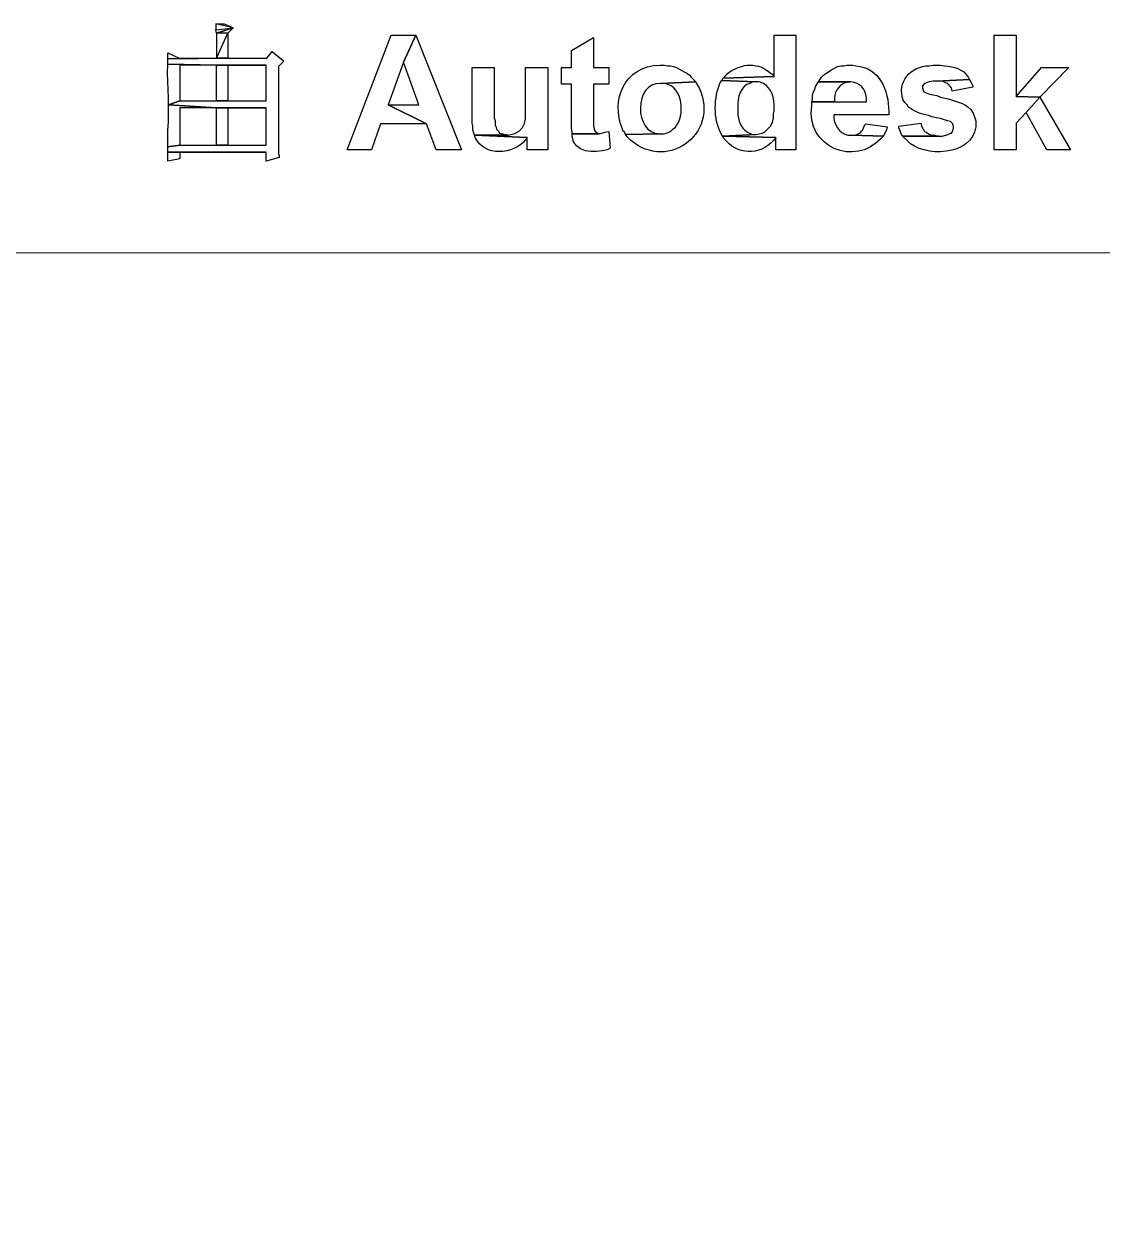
# Model space of a CAD drawing. Header units: centimetres. Extents: x -20.7 to 20.7, y -14.5 to 14.5.
# Drawn here: x -3.407 to -0.416, y 11.221 to 14.534 of the extents above; entities that cross this region are included whole.
import ezdxf

# ---------------------------------------------------------------- set-up
doc = ezdxf.new("R2010")
doc.units = ezdxf.units.CM
doc.header["$MEASUREMENT"] = 0
doc.layers.add('layer 1', color=7, linetype='Continuous')

msp = doc.modelspace()

# ---------------------------------------------------------------- linework, layer by layer
at = {"layer": 'layer 1'}
for points, knots in [([(-2.8744, 14.51681), (-2.8744, 14.51681), (-2.8744, 14.53374), (-2.8744, 14.53374), (-2.8744, 14.53374), (-2.8744, 14.53374), (-2.82572, 14.52316), (-2.82572, 14.52316), (-2.82572, 14.52316), (-2.82572, 14.52316), (-2.8744, 14.51681), (-2.8744, 14.51681)], [0, 0, 0, 0, 0.25, 0.25, 0.25, 0.25, 0.5, 0.5, 0.5, 0.5, 1, 1, 1, 1]), ([(-2.8744, 14.53374), (-2.8744, 14.53374), (-2.82572, 14.52316), (-2.82572, 14.52316), (-2.82572, 14.52316), (-2.82572, 14.52316), (-2.85112, 14.53374), (-2.85112, 14.53374), (-2.85112, 14.53374), (-2.85112, 14.53374), (-2.8744, 14.53374), (-2.8744, 14.53374)], [0, 0, 0, 0, 0.25, 0.25, 0.25, 0.25, 0.5, 0.5, 0.5, 0.5, 1, 1, 1, 1]), ([(-2.8744, 14.51681), (-2.8744, 14.51681), (-2.87228, 14.50834), (-2.87228, 14.50834), (-2.87228, 14.50834), (-2.87228, 14.50834), (-2.82572, 14.52316), (-2.82572, 14.52316), (-2.82572, 14.52316), (-2.82572, 14.52316), (-2.8744, 14.51681), (-2.8744, 14.51681)], [0, 0, 0, 0, 0.25, 0.25, 0.25, 0.25, 0.5, 0.5, 0.5, 0.5, 1, 1, 1, 1]), ([(-2.87228, 14.50834), (-2.87228, 14.50834), (-2.84053, 14.50834), (-2.84053, 14.50834), (-2.84053, 14.50834), (-2.84053, 14.50834), (-2.82572, 14.52316), (-2.82572, 14.52316), (-2.82572, 14.52316), (-2.82572, 14.52316), (-2.87228, 14.50834), (-2.87228, 14.50834)], [0, 0, 0, 0, 0.25, 0.25, 0.25, 0.25, 0.5, 0.5, 0.5, 0.5, 1, 1, 1, 1]), ([(-2.87228, 14.43849), (-2.87228, 14.43849), (-2.84053, 14.43849), (-2.84053, 14.43849), (-2.84053, 14.43849), (-2.84053, 14.43849), (-2.84053, 14.50834), (-2.84053, 14.50834), (-2.84053, 14.50834), (-2.84053, 14.50834), (-2.87228, 14.43849), (-2.87228, 14.43849)], [0, 0, 0, 0, 0.25, 0.25, 0.25, 0.25, 0.5, 0.5, 0.5, 0.5, 1, 1, 1, 1]), ([(-2.84053, 14.50834), (-2.84053, 14.50834), (-2.87228, 14.43849), (-2.87228, 14.43849), (-2.87228, 14.43849), (-2.87228, 14.43849), (-2.87228, 14.50834), (-2.87228, 14.50834), (-2.87228, 14.50834), (-2.87228, 14.50834), (-2.84053, 14.50834), (-2.84053, 14.50834)], [0, 0, 0, 0, 0.25, 0.25, 0.25, 0.25, 0.5, 0.5, 0.5, 0.5, 1, 1, 1, 1]), ([(-2.31983, 14.50199), (-2.31983, 14.50199), (-2.38757, 14.50199), (-2.38757, 14.50199), (-2.38757, 14.50199), (-2.38757, 14.50199), (-2.51033, 14.18449), (-2.51033, 14.18449), (-2.51033, 14.18449), (-2.51033, 14.18449), (-2.4426, 14.18449), (-2.4426, 14.18449), (-2.4426, 14.18449), (-2.4426, 14.18449), (-2.4172, 14.25646), (-2.4172, 14.25646), (-2.4172, 14.25646), (-2.4172, 14.25646), (-2.2902, 14.25646), (-2.2902, 14.25646), (-2.2902, 14.25646), (-2.2902, 14.25646), (-2.39603, 14.30937), (-2.39603, 14.30937), (-2.39603, 14.30937), (-2.39603, 14.30937), (-2.3537, 14.42791), (-2.3537, 14.42791), (-2.3537, 14.42791), (-2.3537, 14.42791), (-2.31983, 14.50199), (-2.31983, 14.50199)], [0, 0, 0, 0, 0.1111111, 0.1111111, 0.1111111, 0.1111111, 0.2222222, 0.2222222, 0.2222222, 0.2222222, 0.3333333, 0.3333333, 0.3333333, 0.3333333, 0.4444444, 0.4444444, 0.4444444, 0.4444444, 0.5555556, 0.5555556, 0.5555556, 0.5555556, 0.6666667, 0.6666667, 0.6666667, 0.6666667, 0.7777778, 0.7777778, 0.7777778, 0.7777778, 1, 1, 1, 1]), ([(-2.31983, 14.50199), (-2.31983, 14.50199), (-2.3537, 14.42791), (-2.3537, 14.42791), (-2.3537, 14.42791), (-2.3537, 14.42791), (-2.31137, 14.30937), (-2.31137, 14.30937), (-2.31137, 14.30937), (-2.31137, 14.30937), (-2.39603, 14.30937), (-2.39603, 14.30937), (-2.39603, 14.30937), (-2.39603, 14.30937), (-2.2902, 14.25646), (-2.2902, 14.25646), (-2.2902, 14.25646), (-2.2902, 14.25646), (-2.26268, 14.18449), (-2.26268, 14.18449), (-2.26268, 14.18449), (-2.26268, 14.18449), (-2.19283, 14.18449), (-2.19283, 14.18449), (-2.19283, 14.18449), (-2.19283, 14.18449), (-2.31983, 14.50199), (-2.31983, 14.50199)], [0, 0, 0, 0, 0.125, 0.125, 0.125, 0.125, 0.25, 0.25, 0.25, 0.25, 0.375, 0.375, 0.375, 0.375, 0.5, 0.5, 0.5, 0.5, 0.625, 0.625, 0.625, 0.625, 0.75, 0.75, 0.75, 0.75, 1, 1, 1, 1]), ([(-1.82665, 14.49564), (-1.82665, 14.49564), (-1.88803, 14.45966), (-1.88803, 14.45966), (-1.88803, 14.45966), (-1.88803, 14.45966), (-1.88803, 14.41309), (-1.88803, 14.41309), (-1.88803, 14.41309), (-1.88803, 14.41309), (-1.91555, 14.41309), (-1.91555, 14.41309), (-1.91555, 14.41309), (-1.91555, 14.41309), (-1.91555, 14.36652), (-1.91555, 14.36652), (-1.91555, 14.36652), (-1.91555, 14.36652), (-1.88803, 14.36652), (-1.88803, 14.36652), (-1.88803, 14.36652), (-1.88803, 14.36652), (-1.88803, 14.24376), (-1.88803, 14.24376), (-1.88803, 14.24376), (-1.88803, 14.24376), (-1.88592, 14.23529), (-1.88592, 14.23529), (-1.88592, 14.23529), (-1.88592, 14.23529), (-1.88592, 14.22894), (-1.88592, 14.22894), (-1.88592, 14.22894), (-1.88592, 14.22894), (-1.80972, 14.22894), (-1.80972, 14.22894), (-1.80972, 14.22894), (-1.80972, 14.22894), (-1.81183, 14.22894), (-1.81183, 14.22894), (-1.81183, 14.22894), (-1.81183, 14.22894), (-1.8203, 14.23317), (-1.8203, 14.23317), (-1.8203, 14.23317), (-1.8203, 14.23317), (-1.82453, 14.23952), (-1.82453, 14.23952), (-1.82453, 14.23952), (-1.82453, 14.23952), (-1.82453, 14.24376), (-1.82453, 14.24376), (-1.82453, 14.24376), (-1.82453, 14.24376), (-1.82665, 14.25011), (-1.82665, 14.25011), (-1.82665, 14.25011), (-1.82665, 14.25011), (-1.82665, 14.36652), (-1.82665, 14.36652), (-1.82665, 14.36652), (-1.82665, 14.36652), (-1.78432, 14.36652), (-1.78432, 14.36652), (-1.78432, 14.36652), (-1.78432, 14.36652), (-1.78432, 14.41309), (-1.78432, 14.41309), (-1.78432, 14.41309), (-1.78432, 14.41309), (-1.82665, 14.41309), (-1.82665, 14.41309), (-1.82665, 14.41309), (-1.82665, 14.41309), (-1.82665, 14.49564), (-1.82665, 14.49564)], [0, 0, 0, 0, 0.05, 0.05, 0.05, 0.05, 0.1, 0.1, 0.1, 0.1, 0.15, 0.15, 0.15, 0.15, 0.2, 0.2, 0.2, 0.2, 0.25, 0.25, 0.25, 0.25, 0.3, 0.3, 0.3, 0.3, 0.35, 0.35, 0.35, 0.35, 0.4, 0.4, 0.4, 0.4, 0.45, 0.45, 0.45, 0.45, 0.5, 0.5, 0.5, 0.5, 0.55, 0.55, 0.55, 0.55, 0.6, 0.6, 0.6, 0.6, 0.65, 0.65, 0.65, 0.65, 0.7, 0.7, 0.7, 0.7, 0.75, 0.75, 0.75, 0.75, 0.8, 0.8, 0.8, 0.8, 0.85, 0.85, 0.85, 0.85, 0.9, 0.9, 0.9, 0.9, 1, 1, 1, 1]), ([(-1.26573, 14.50199), (-1.26573, 14.50199), (-1.325, 14.50199), (-1.325, 14.50199), (-1.325, 14.50199), (-1.325, 14.50199), (-1.325, 14.38769), (-1.325, 14.38769), (-1.325, 14.38769), (-1.325, 14.38769), (-1.46682, 14.38346), (-1.46682, 14.38346), (-1.46682, 14.38346), (-1.46682, 14.38346), (-1.47105, 14.37711), (-1.47105, 14.37711), (-1.47105, 14.37711), (-1.47105, 14.37711), (-1.3758, 14.37287), (-1.3758, 14.37287), (-1.3758, 14.37287), (-1.3758, 14.37287), (-1.36733, 14.37287), (-1.36733, 14.37287), (-1.36733, 14.37287), (-1.33587, 14.36437), (-1.32733, 14.33841), (-1.325, 14.30937), (-1.325, 14.30937), (-1.325, 14.30937), (-1.325, 14.29244), (-1.325, 14.29244), (-1.325, 14.29244), (-1.325, 14.29244), (-1.32712, 14.28397), (-1.32712, 14.28397), (-1.32712, 14.28397), (-1.32712, 14.28397), (-1.32712, 14.27339), (-1.32712, 14.27339), (-1.32712, 14.27339), (-1.32712, 14.27339), (-1.32923, 14.26492), (-1.32923, 14.26492), (-1.32923, 14.26492), (-1.32923, 14.26492), (-1.33135, 14.25857), (-1.33135, 14.25857), (-1.33135, 14.25857), (-1.33135, 14.25857), (-1.33558, 14.25011), (-1.33558, 14.25011), (-1.33558, 14.25011), (-1.33558, 14.25011), (-1.33982, 14.24587), (-1.33982, 14.24587), (-1.33982, 14.24587), (-1.33982, 14.24587), (-1.34617, 14.23952), (-1.34617, 14.23952), (-1.34617, 14.23952), (-1.34617, 14.23952), (-1.35252, 14.23317), (-1.35252, 14.23317), (-1.35252, 14.23317), (-1.35252, 14.23317), (-1.35887, 14.23106), (-1.35887, 14.23106), (-1.35887, 14.23106), (-1.35887, 14.23106), (-1.3758, 14.22682), (-1.3758, 14.22682), (-1.3758, 14.22682), (-1.3758, 14.22682), (-1.46893, 14.22259), (-1.46893, 14.22259), (-1.46893, 14.22259), (-1.46893, 14.22259), (-1.32077, 14.21836), (-1.32077, 14.21836), (-1.32077, 14.21836), (-1.32077, 14.21836), (-1.32077, 14.18449), (-1.32077, 14.18449), (-1.32077, 14.18449), (-1.32077, 14.18449), (-1.26573, 14.18449), (-1.26573, 14.18449), (-1.26573, 14.18449), (-1.26573, 14.18449), (-1.26573, 14.50199), (-1.26573, 14.50199)], [0, 0, 0, 0, 0.0416667, 0.0416667, 0.0416667, 0.0416667, 0.0833333, 0.0833333, 0.0833333, 0.0833333, 0.125, 0.125, 0.125, 0.125, 0.1666667, 0.1666667, 0.1666667, 0.1666667, 0.2083333, 0.2083333, 0.2083333, 0.2083333, 0.25, 0.25, 0.25, 0.25, 0.2916667, 0.2916667, 0.2916667, 0.2916667, 0.3333333, 0.3333333, 0.3333333, 0.3333333, 0.375, 0.375, 0.375, 0.375, 0.4166667, 0.4166667, 0.4166667, 0.4166667, 0.4583333, 0.4583333, 0.4583333, 0.4583333, 0.5, 0.5, 0.5, 0.5, 0.5416667, 0.5416667, 0.5416667, 0.5416667, 0.5833333, 0.5833333, 0.5833333, 0.5833333, 0.625, 0.625, 0.625, 0.625, 0.6666667, 0.6666667, 0.6666667, 0.6666667, 0.7083333, 0.7083333, 0.7083333, 0.7083333, 0.75, 0.75, 0.75, 0.75, 0.7916667, 0.7916667, 0.7916667, 0.7916667, 0.8333333, 0.8333333, 0.8333333, 0.8333333, 0.875, 0.875, 0.875, 0.875, 0.9166667, 0.9166667, 0.9166667, 0.9166667, 1, 1, 1, 1]), ([(-0.65402, 14.50199), (-0.65402, 14.50199), (-0.7154, 14.50199), (-0.7154, 14.50199), (-0.7154, 14.50199), (-0.7154, 14.50199), (-0.7154, 14.18449), (-0.7154, 14.18449), (-0.7154, 14.18449), (-0.7154, 14.18449), (-0.65402, 14.18449), (-0.65402, 14.18449), (-0.65402, 14.18449), (-0.65402, 14.18449), (-0.65402, 14.25857), (-0.65402, 14.25857), (-0.65402, 14.25857), (-0.65402, 14.25857), (-0.6265, 14.28821), (-0.6265, 14.28821), (-0.6265, 14.28821), (-0.6265, 14.28821), (-0.5884, 14.33054), (-0.5884, 14.33054), (-0.5884, 14.33054), (-0.5884, 14.33054), (-0.65402, 14.33266), (-0.65402, 14.33266), (-0.65402, 14.33266), (-0.65402, 14.33266), (-0.65402, 14.50199), (-0.65402, 14.50199)], [0, 0, 0, 0, 0.1111111, 0.1111111, 0.1111111, 0.1111111, 0.2222222, 0.2222222, 0.2222222, 0.2222222, 0.3333333, 0.3333333, 0.3333333, 0.3333333, 0.4444444, 0.4444444, 0.4444444, 0.4444444, 0.5555556, 0.5555556, 0.5555556, 0.5555556, 0.6666667, 0.6666667, 0.6666667, 0.6666667, 0.7777778, 0.7777778, 0.7777778, 0.7777778, 1, 1, 1, 1]), ([(-2.71777, 14.45754), (-2.71777, 14.45754), (-2.73258, 14.43849), (-2.73258, 14.43849), (-2.73258, 14.43849), (-2.73258, 14.43849), (-2.84053, 14.43849), (-2.84053, 14.43849), (-2.84053, 14.43849), (-2.84053, 14.43849), (-3.00775, 14.43637), (-3.00775, 14.43637), (-3.00775, 14.43637), (-3.00775, 14.43637), (-3.00775, 14.42156), (-3.00775, 14.42156), (-3.00775, 14.42156), (-3.00775, 14.42156), (-2.87228, 14.41944), (-2.87228, 14.41944), (-2.87228, 14.41944), (-2.87228, 14.41944), (-2.7347, 14.41944), (-2.7347, 14.41944), (-2.7347, 14.41944), (-2.7347, 14.41944), (-2.7347, 14.31996), (-2.7347, 14.31996), (-2.7347, 14.31996), (-2.7347, 14.31996), (-2.97388, 14.31996), (-2.97388, 14.31996), (-2.97388, 14.31996), (-2.97388, 14.31996), (-3.00563, 14.30937), (-3.00563, 14.30937), (-3.00563, 14.30937), (-3.00563, 14.30937), (-2.87228, 14.30091), (-2.87228, 14.30091), (-2.87228, 14.30091), (-2.87228, 14.30091), (-2.7347, 14.30091), (-2.7347, 14.30091), (-2.7347, 14.30091), (-2.7347, 14.30091), (-2.7347, 14.19719), (-2.7347, 14.19719), (-2.7347, 14.19719), (-2.7347, 14.19719), (-2.97388, 14.19719), (-2.97388, 14.19719), (-2.97388, 14.19719), (-2.97388, 14.19719), (-3.00775, 14.19296), (-3.00775, 14.19296), (-3.00775, 14.19296), (-3.00775, 14.19296), (-3.00775, 14.17814), (-3.00775, 14.17814), (-3.00775, 14.17814), (-3.00775, 14.17814), (-2.7347, 14.17814), (-2.7347, 14.17814), (-2.7347, 14.17814), (-2.7347, 14.17814), (-2.7347, 14.15274), (-2.7347, 14.15274), (-2.7347, 14.15274), (-2.7347, 14.15274), (-2.69872, 14.16332), (-2.69872, 14.16332), (-2.69872, 14.16332), (-2.69872, 14.16332), (-2.69872, 14.16756), (-2.69872, 14.16756), (-2.69872, 14.16756), (-2.69872, 14.16756), (-2.70083, 14.17391), (-2.70083, 14.17391), (-2.70083, 14.17391), (-2.70083, 14.17391), (-2.70083, 14.41521), (-2.70083, 14.41521), (-2.70083, 14.41521), (-2.70083, 14.41521), (-2.68602, 14.43002), (-2.68602, 14.43002), (-2.68602, 14.43002), (-2.68602, 14.43002), (-2.71777, 14.45754), (-2.71777, 14.45754)], [0, 0, 0, 0, 0.0416667, 0.0416667, 0.0416667, 0.0416667, 0.0833333, 0.0833333, 0.0833333, 0.0833333, 0.125, 0.125, 0.125, 0.125, 0.1666667, 0.1666667, 0.1666667, 0.1666667, 0.2083333, 0.2083333, 0.2083333, 0.2083333, 0.25, 0.25, 0.25, 0.25, 0.2916667, 0.2916667, 0.2916667, 0.2916667, 0.3333333, 0.3333333, 0.3333333, 0.3333333, 0.375, 0.375, 0.375, 0.375, 0.4166667, 0.4166667, 0.4166667, 0.4166667, 0.4583333, 0.4583333, 0.4583333, 0.4583333, 0.5, 0.5, 0.5, 0.5, 0.5416667, 0.5416667, 0.5416667, 0.5416667, 0.5833333, 0.5833333, 0.5833333, 0.5833333, 0.625, 0.625, 0.625, 0.625, 0.6666667, 0.6666667, 0.6666667, 0.6666667, 0.7083333, 0.7083333, 0.7083333, 0.7083333, 0.75, 0.75, 0.75, 0.75, 0.7916667, 0.7916667, 0.7916667, 0.7916667, 0.8333333, 0.8333333, 0.8333333, 0.8333333, 0.875, 0.875, 0.875, 0.875, 0.9166667, 0.9166667, 0.9166667, 0.9166667, 1, 1, 1, 1]), ([(-3.00775, 14.45331), (-3.00775, 14.45331), (-3.00775, 14.43637), (-3.00775, 14.43637), (-3.00775, 14.43637), (-3.00775, 14.43637), (-2.84053, 14.43849), (-2.84053, 14.43849), (-2.84053, 14.43849), (-2.84053, 14.43849), (-2.976, 14.43849), (-2.976, 14.43849), (-2.976, 14.43849), (-2.976, 14.43849), (-3.00775, 14.45331), (-3.00775, 14.45331)], [0, 0, 0, 0, 0.2, 0.2, 0.2, 0.2, 0.4, 0.4, 0.4, 0.4, 0.6, 0.6, 0.6, 0.6, 1, 1, 1, 1]), ([(-3.00775, 14.42156), (-3.00775, 14.42156), (-3.00775, 14.41521), (-3.00775, 14.41521), (-3.00775, 14.41521), (-3.00923, 14.38176), (-3.00532, 14.35421), (-3.00563, 14.32207), (-3.00563, 14.32207), (-3.00563, 14.32207), (-3.00563, 14.30937), (-3.00563, 14.30937), (-3.00563, 14.30937), (-3.00563, 14.30937), (-2.97388, 14.31996), (-2.97388, 14.31996), (-2.97388, 14.31996), (-2.97388, 14.31996), (-2.97388, 14.41944), (-2.97388, 14.41944), (-2.97388, 14.41944), (-2.97388, 14.41944), (-2.87228, 14.41944), (-2.87228, 14.41944), (-2.87228, 14.41944), (-2.87228, 14.41944), (-3.00775, 14.42156), (-3.00775, 14.42156)], [0, 0, 0, 0, 0.125, 0.125, 0.125, 0.125, 0.25, 0.25, 0.25, 0.25, 0.375, 0.375, 0.375, 0.375, 0.5, 0.5, 0.5, 0.5, 0.625, 0.625, 0.625, 0.625, 0.75, 0.75, 0.75, 0.75, 1, 1, 1, 1]), ([(-2.87228, 14.41944), (-2.87228, 14.41944), (-2.87228, 14.31996), (-2.87228, 14.31996), (-2.87228, 14.31996), (-2.87228, 14.31996), (-2.84053, 14.31996), (-2.84053, 14.31996), (-2.84053, 14.31996), (-2.84053, 14.31996), (-2.84053, 14.41944), (-2.84053, 14.41944), (-2.84053, 14.41944), (-2.84053, 14.41944), (-2.7347, 14.41944), (-2.7347, 14.41944), (-2.7347, 14.41944), (-2.7347, 14.41944), (-2.87228, 14.41944), (-2.87228, 14.41944)], [0, 0, 0, 0, 0.1666667, 0.1666667, 0.1666667, 0.1666667, 0.3333333, 0.3333333, 0.3333333, 0.3333333, 0.5, 0.5, 0.5, 0.5, 0.6666667, 0.6666667, 0.6666667, 0.6666667, 1, 1, 1, 1]), ([(-2.10182, 14.41309), (-2.10182, 14.41309), (-2.1632, 14.41309), (-2.1632, 14.41309), (-2.1632, 14.41309), (-2.1632, 14.41309), (-2.1632, 14.25857), (-2.1632, 14.25857), (-2.1632, 14.25857), (-2.1632, 14.25857), (-2.16108, 14.2501), (-2.16108, 14.2501), (-2.16108, 14.2501), (-2.16108, 14.2501), (-2.16108, 14.23952), (-2.16108, 14.23952), (-2.16108, 14.23952), (-2.16108, 14.23952), (-2.15897, 14.23105), (-2.15897, 14.23105), (-2.15897, 14.23105), (-2.15897, 14.23105), (-2.15685, 14.2247), (-2.15685, 14.2247), (-2.15685, 14.2247), (-2.15685, 14.2247), (-2.06372, 14.2247), (-2.06372, 14.2247), (-2.06372, 14.2247), (-2.06372, 14.2247), (-2.07007, 14.22682), (-2.07007, 14.22682), (-2.07007, 14.22682), (-2.07007, 14.22682), (-2.07853, 14.22894), (-2.07853, 14.22894), (-2.07853, 14.22894), (-2.07853, 14.22894), (-2.087, 14.23105), (-2.087, 14.23105), (-2.087, 14.23105), (-2.087, 14.23105), (-2.08912, 14.23529), (-2.08912, 14.23529), (-2.08912, 14.23529), (-2.08912, 14.23529), (-2.09547, 14.24164), (-2.09547, 14.24164), (-2.09547, 14.24164), (-2.09547, 14.24164), (-2.09758, 14.2501), (-2.09758, 14.2501), (-2.09758, 14.2501), (-2.09758, 14.2501), (-2.0997, 14.25222), (-2.0997, 14.25222), (-2.0997, 14.25222), (-2.0997, 14.25222), (-2.0997, 14.26492), (-2.0997, 14.26492), (-2.0997, 14.26492), (-2.0997, 14.26492), (-2.10182, 14.27339), (-2.10182, 14.27339), (-2.10182, 14.27339), (-2.10182, 14.27339), (-2.10182, 14.30937), (-2.10182, 14.30937), (-2.10182, 14.30937), (-2.10182, 14.30937), (-2.10182, 14.41309), (-2.10182, 14.41309)], [0, 0, 0, 0, 0.0526316, 0.0526316, 0.0526316, 0.0526316, 0.1052632, 0.1052632, 0.1052632, 0.1052632, 0.1578947, 0.1578947, 0.1578947, 0.1578947, 0.2105263, 0.2105263, 0.2105263, 0.2105263, 0.2631579, 0.2631579, 0.2631579, 0.2631579, 0.3157895, 0.3157895, 0.3157895, 0.3157895, 0.3684211, 0.3684211, 0.3684211, 0.3684211, 0.4210526, 0.4210526, 0.4210526, 0.4210526, 0.4736842, 0.4736842, 0.4736842, 0.4736842, 0.5263158, 0.5263158, 0.5263158, 0.5263158, 0.5789474, 0.5789474, 0.5789474, 0.5789474, 0.6315789, 0.6315789, 0.6315789, 0.6315789, 0.6842105, 0.6842105, 0.6842105, 0.6842105, 0.7368421, 0.7368421, 0.7368421, 0.7368421, 0.7894737, 0.7894737, 0.7894737, 0.7894737, 0.8421053, 0.8421053, 0.8421053, 0.8421053, 0.8947368, 0.8947368, 0.8947368, 0.8947368, 1, 1, 1, 1]), ([(-1.95365, 14.41309), (-1.95365, 14.41309), (-2.01503, 14.41309), (-2.01503, 14.41309), (-2.01503, 14.41309), (-2.01503, 14.41309), (-2.01503, 14.31784), (-2.01503, 14.31784), (-2.01503, 14.31784), (-2.01574, 14.27184), (-2.00639, 14.23444), (-2.06372, 14.2247), (-2.06372, 14.2247), (-2.06372, 14.2247), (-2.15685, 14.2247), (-2.15685, 14.2247), (-2.15685, 14.2247), (-2.15685, 14.2247), (-2.0108, 14.21835), (-2.0108, 14.21835), (-2.0108, 14.21835), (-2.0108, 14.21835), (-2.0108, 14.18449), (-2.0108, 14.18449), (-2.0108, 14.18449), (-2.0108, 14.18449), (-1.95365, 14.18449), (-1.95365, 14.18449), (-1.95365, 14.18449), (-1.95365, 14.18449), (-1.95365, 14.41309), (-1.95365, 14.41309)], [0, 0, 0, 0, 0.1111111, 0.1111111, 0.1111111, 0.1111111, 0.2222222, 0.2222222, 0.2222222, 0.2222222, 0.3333333, 0.3333333, 0.3333333, 0.3333333, 0.4444444, 0.4444444, 0.4444444, 0.4444444, 0.5555556, 0.5555556, 0.5555556, 0.5555556, 0.6666667, 0.6666667, 0.6666667, 0.6666667, 0.7777778, 0.7777778, 0.7777778, 0.7777778, 1, 1, 1, 1]), ([(-1.64038, 14.41944), (-1.64038, 14.41944), (-1.6425, 14.41944), (-1.6425, 14.41944), (-1.6425, 14.41944), (-1.74145, 14.41697), (-1.78001, 14.32147), (-1.74622, 14.24164), (-1.74622, 14.24164), (-1.74622, 14.24164), (-1.7441, 14.23529), (-1.7441, 14.23529), (-1.7441, 14.23529), (-1.7441, 14.23529), (-1.74198, 14.23529), (-1.74198, 14.23529), (-1.74198, 14.23529), (-1.74198, 14.23529), (-1.73775, 14.22682), (-1.73775, 14.22682), (-1.73775, 14.22682), (-1.73775, 14.22682), (-1.64038, 14.22894), (-1.64038, 14.22894), (-1.64038, 14.22894), (-1.64038, 14.22894), (-1.6425, 14.22894), (-1.6425, 14.22894), (-1.6425, 14.22894), (-1.715, 14.22862), (-1.71478, 14.37333), (-1.64038, 14.36864), (-1.64038, 14.36864), (-1.64038, 14.36864), (-1.54302, 14.37287), (-1.54302, 14.37287), (-1.54302, 14.37287), (-1.54302, 14.37287), (-1.55572, 14.38557), (-1.55572, 14.38557), (-1.55572, 14.38557), (-1.55572, 14.38557), (-1.55995, 14.39192), (-1.55995, 14.39192), (-1.55995, 14.39192), (-1.55995, 14.39192), (-1.5663, 14.39616), (-1.5663, 14.39616), (-1.5663, 14.39616), (-1.5663, 14.39616), (-1.57477, 14.40039), (-1.57477, 14.40039), (-1.57477, 14.40039), (-1.57477, 14.40039), (-1.58112, 14.40462), (-1.58112, 14.40462), (-1.58112, 14.40462), (-1.58112, 14.40462), (-1.58958, 14.40886), (-1.58958, 14.40886), (-1.58958, 14.40886), (-1.58958, 14.40886), (-1.59593, 14.41309), (-1.59593, 14.41309), (-1.59593, 14.41309), (-1.59593, 14.41309), (-1.6044, 14.41521), (-1.6044, 14.41521), (-1.6044, 14.41521), (-1.6044, 14.41521), (-1.61287, 14.41732), (-1.61287, 14.41732), (-1.61287, 14.41732), (-1.61287, 14.41732), (-1.62133, 14.41732), (-1.62133, 14.41732), (-1.62133, 14.41732), (-1.62133, 14.41732), (-1.6298, 14.41944), (-1.6298, 14.41944), (-1.6298, 14.41944), (-1.6298, 14.41944), (-1.64038, 14.41944), (-1.64038, 14.41944)], [0, 0, 0, 0, 0.0454545, 0.0454545, 0.0454545, 0.0454545, 0.0909091, 0.0909091, 0.0909091, 0.0909091, 0.1363636, 0.1363636, 0.1363636, 0.1363636, 0.1818182, 0.1818182, 0.1818182, 0.1818182, 0.2272727, 0.2272727, 0.2272727, 0.2272727, 0.2727273, 0.2727273, 0.2727273, 0.2727273, 0.3181818, 0.3181818, 0.3181818, 0.3181818, 0.3636364, 0.3636364, 0.3636364, 0.3636364, 0.4090909, 0.4090909, 0.4090909, 0.4090909, 0.4545455, 0.4545455, 0.4545455, 0.4545455, 0.5, 0.5, 0.5, 0.5, 0.5454545, 0.5454545, 0.5454545, 0.5454545, 0.5909091, 0.5909091, 0.5909091, 0.5909091, 0.6363636, 0.6363636, 0.6363636, 0.6363636, 0.6818182, 0.6818182, 0.6818182, 0.6818182, 0.7272727, 0.7272727, 0.7272727, 0.7272727, 0.7727273, 0.7727273, 0.7727273, 0.7727273, 0.8181818, 0.8181818, 0.8181818, 0.8181818, 0.8636364, 0.8636364, 0.8636364, 0.8636364, 0.9090909, 0.9090909, 0.9090909, 0.9090909, 1, 1, 1, 1]), ([(-1.39273, 14.41944), (-1.39273, 14.41944), (-1.4012, 14.41944), (-1.4012, 14.41944), (-1.4012, 14.41944), (-1.41778, 14.41775), (-1.45235, 14.4031), (-1.46047, 14.38981), (-1.46047, 14.38981), (-1.46047, 14.38981), (-1.46682, 14.38346), (-1.46682, 14.38346), (-1.46682, 14.38346), (-1.46682, 14.38346), (-1.325, 14.38769), (-1.325, 14.38769), (-1.325, 14.38769), (-1.325, 14.38769), (-1.33135, 14.39404), (-1.33135, 14.39404), (-1.33135, 14.39404), (-1.34595, 14.4055), (-1.3565, 14.41461), (-1.3758, 14.41732), (-1.3758, 14.41732), (-1.3758, 14.41732), (-1.38427, 14.41944), (-1.38427, 14.41944), (-1.38427, 14.41944), (-1.38427, 14.41944), (-1.39273, 14.41944), (-1.39273, 14.41944)], [0, 0, 0, 0, 0.1111111, 0.1111111, 0.1111111, 0.1111111, 0.2222222, 0.2222222, 0.2222222, 0.2222222, 0.3333333, 0.3333333, 0.3333333, 0.3333333, 0.4444444, 0.4444444, 0.4444444, 0.4444444, 0.5555556, 0.5555556, 0.5555556, 0.5555556, 0.6666667, 0.6666667, 0.6666667, 0.6666667, 0.7777778, 0.7777778, 0.7777778, 0.7777778, 1, 1, 1, 1]), ([(-1.11757, 14.41944), (-1.11757, 14.41944), (-1.12392, 14.41944), (-1.12392, 14.41944), (-1.12392, 14.41944), (-1.12392, 14.41944), (-1.13238, 14.41732), (-1.13238, 14.41732), (-1.13238, 14.41732), (-1.13238, 14.41732), (-1.14085, 14.41732), (-1.14085, 14.41732), (-1.14085, 14.41732), (-1.14085, 14.41732), (-1.14932, 14.41521), (-1.14932, 14.41521), (-1.14932, 14.41521), (-1.14932, 14.41521), (-1.16625, 14.40674), (-1.16625, 14.40674), (-1.16625, 14.40674), (-1.16625, 14.40674), (-1.17895, 14.39827), (-1.17895, 14.39827), (-1.17895, 14.39827), (-1.17895, 14.39827), (-1.1853, 14.39404), (-1.1853, 14.39404), (-1.1853, 14.39404), (-1.1853, 14.39404), (-1.19377, 14.38557), (-1.19377, 14.38557), (-1.19377, 14.38557), (-1.19377, 14.38557), (-1.20223, 14.37287), (-1.20223, 14.37287), (-1.20223, 14.37287), (-1.20223, 14.37287), (-1.11333, 14.37287), (-1.11333, 14.37287), (-1.11333, 14.37287), (-1.08585, 14.36945), (-1.07305, 14.35544), (-1.06888, 14.32842), (-1.06888, 14.32842), (-1.06888, 14.32842), (-1.06888, 14.31784), (-1.06888, 14.31784), (-1.06888, 14.31784), (-1.06888, 14.31784), (-1.22128, 14.31784), (-1.22128, 14.31784), (-1.22128, 14.31784), (-1.22128, 14.31784), (-1.22128, 14.30726), (-1.22128, 14.30726), (-1.22128, 14.30726), (-1.23864, 14.19158), (-1.10113, 14.13573), (-1.02867, 14.21624), (-1.02867, 14.21624), (-1.02867, 14.21624), (-1.02232, 14.22259), (-1.02232, 14.22259), (-1.02232, 14.22259), (-1.02232, 14.22259), (-1.11122, 14.22471), (-1.11122, 14.22471), (-1.11122, 14.22471), (-1.13732, 14.22354), (-1.15704, 14.24693), (-1.1599, 14.27127), (-1.1599, 14.27127), (-1.1599, 14.27127), (-1.1599, 14.28186), (-1.1599, 14.28186), (-1.1599, 14.28186), (-1.1599, 14.28186), (-1.0075, 14.28186), (-1.0075, 14.28186), (-1.0075, 14.28186), (-1.0075, 14.28186), (-1.0075, 14.29032), (-1.0075, 14.29032), (-1.0075, 14.29032), (-1.00859, 14.34976), (-1.03124, 14.41171), (-1.09852, 14.41732), (-1.09852, 14.41732), (-1.09852, 14.41732), (-1.10698, 14.41944), (-1.10698, 14.41944), (-1.10698, 14.41944), (-1.10698, 14.41944), (-1.11757, 14.41944), (-1.11757, 14.41944)], [0, 0, 0, 0, 0.04, 0.04, 0.04, 0.04, 0.08, 0.08, 0.08, 0.08, 0.12, 0.12, 0.12, 0.12, 0.16, 0.16, 0.16, 0.16, 0.2, 0.2, 0.2, 0.2, 0.24, 0.24, 0.24, 0.24, 0.28, 0.28, 0.28, 0.28, 0.32, 0.32, 0.32, 0.32, 0.36, 0.36, 0.36, 0.36, 0.4, 0.4, 0.4, 0.4, 0.44, 0.44, 0.44, 0.44, 0.48, 0.48, 0.48, 0.48, 0.52, 0.52, 0.52, 0.52, 0.56, 0.56, 0.56, 0.56, 0.6, 0.6, 0.6, 0.6, 0.64, 0.64, 0.64, 0.64, 0.68, 0.68, 0.68, 0.68, 0.72, 0.72, 0.72, 0.72, 0.76, 0.76, 0.76, 0.76, 0.8, 0.8, 0.8, 0.8, 0.84, 0.84, 0.84, 0.84, 0.88, 0.88, 0.88, 0.88, 0.92, 0.92, 0.92, 0.92, 1, 1, 1, 1]), ([(-0.87627, 14.41944), (-0.87627, 14.41944), (-0.88473, 14.41944), (-0.88473, 14.41944), (-0.88473, 14.41944), (-0.88473, 14.41944), (-0.89532, 14.41732), (-0.89532, 14.41732), (-0.89532, 14.41732), (-0.94569, 14.41824), (-0.9864, 14.37206), (-0.96728, 14.32207), (-0.96728, 14.32207), (-0.96728, 14.32207), (-0.96305, 14.31572), (-0.96305, 14.31572), (-0.96305, 14.31572), (-0.96305, 14.31572), (-0.9567, 14.30937), (-0.9567, 14.30937), (-0.9567, 14.30937), (-0.9567, 14.30937), (-0.95247, 14.30302), (-0.95247, 14.30302), (-0.95247, 14.30302), (-0.93673, 14.29145), (-0.92558, 14.28535), (-0.9059, 14.28186), (-0.9059, 14.28186), (-0.9059, 14.28186), (-0.89743, 14.27974), (-0.89743, 14.27974), (-0.89743, 14.27974), (-0.89743, 14.27974), (-0.88685, 14.27551), (-0.88685, 14.27551), (-0.88685, 14.27551), (-0.88685, 14.27551), (-0.87627, 14.27339), (-0.87627, 14.27339), (-0.87627, 14.27339), (-0.87627, 14.27339), (-0.86357, 14.27127), (-0.86357, 14.27127), (-0.86357, 14.27127), (-0.86357, 14.27127), (-0.84452, 14.26492), (-0.84452, 14.26492), (-0.84452, 14.26492), (-0.84452, 14.26492), (-0.83605, 14.26281), (-0.83605, 14.26281), (-0.83605, 14.26281), (-0.83605, 14.26281), (-0.8297, 14.25646), (-0.8297, 14.25646), (-0.8297, 14.25646), (-0.8297, 14.25646), (-0.82758, 14.24799), (-0.82758, 14.24799), (-0.82758, 14.24799), (-0.82758, 14.24799), (-0.82758, 14.24587), (-0.82758, 14.24587), (-0.82758, 14.24587), (-0.82758, 14.24587), (-0.8297, 14.23741), (-0.8297, 14.23741), (-0.8297, 14.23741), (-0.8297, 14.23741), (-0.83393, 14.23106), (-0.83393, 14.23106), (-0.83393, 14.23106), (-0.83393, 14.23106), (-0.83605, 14.23106), (-0.83605, 14.23106), (-0.83605, 14.23106), (-0.83605, 14.23106), (-0.8424, 14.22682), (-0.8424, 14.22682), (-0.8424, 14.22682), (-0.8424, 14.22682), (-0.85933, 14.22259), (-0.85933, 14.22259), (-0.85933, 14.22259), (-0.85933, 14.22259), (-0.9694, 14.22259), (-0.9694, 14.22259), (-0.9694, 14.22259), (-0.9694, 14.22259), (-0.9567, 14.20989), (-0.9567, 14.20989), (-0.9567, 14.20989), (-0.9125, 14.16142), (-0.77481, 14.16664), (-0.7662, 14.24799), (-0.7662, 14.24799), (-0.7662, 14.24799), (-0.7662, 14.26492), (-0.7662, 14.26492), (-0.7662, 14.26492), (-0.7662, 14.26492), (-0.76832, 14.27339), (-0.76832, 14.27339), (-0.76832, 14.27339), (-0.77851, 14.3111), (-0.81153, 14.31512), (-0.8424, 14.32631), (-0.8424, 14.32631), (-0.8424, 14.32631), (-0.86357, 14.33054), (-0.86357, 14.33054), (-0.86357, 14.33054), (-0.86357, 14.33054), (-0.87415, 14.33477), (-0.87415, 14.33477), (-0.87415, 14.33477), (-0.87415, 14.33477), (-0.88473, 14.33689), (-0.88473, 14.33689), (-0.88473, 14.33689), (-0.88473, 14.33689), (-0.8932, 14.33901), (-0.8932, 14.33901), (-0.8932, 14.33901), (-0.8932, 14.33901), (-0.90167, 14.34112), (-0.90167, 14.34112), (-0.90167, 14.34112), (-0.90167, 14.34112), (-0.9059, 14.34324), (-0.9059, 14.34324), (-0.9059, 14.34324), (-0.9059, 14.34324), (-0.91013, 14.34536), (-0.91013, 14.34536), (-0.91013, 14.34536), (-0.91013, 14.34536), (-0.91225, 14.34959), (-0.91225, 14.34959), (-0.91225, 14.34959), (-0.91225, 14.34959), (-0.91437, 14.35594), (-0.91437, 14.35594), (-0.91437, 14.35594), (-0.91437, 14.35594), (-0.91437, 14.36229), (-0.91437, 14.36229), (-0.91437, 14.36229), (-0.91437, 14.36229), (-0.90802, 14.36864), (-0.90802, 14.36864), (-0.90802, 14.36864), (-0.90802, 14.36864), (-0.89532, 14.37287), (-0.89532, 14.37287), (-0.89532, 14.37287), (-0.89532, 14.37287), (-0.88473, 14.37499), (-0.88473, 14.37499), (-0.88473, 14.37499), (-0.88473, 14.37499), (-0.87415, 14.37499), (-0.87415, 14.37499), (-0.87415, 14.37499), (-0.87415, 14.37499), (-0.78313, 14.37922), (-0.78313, 14.37922), (-0.78313, 14.37922), (-0.78313, 14.37922), (-0.78737, 14.38557), (-0.78737, 14.38557), (-0.78737, 14.38557), (-0.80081, 14.40931), (-0.82744, 14.41563), (-0.85298, 14.41732), (-0.85298, 14.41732), (-0.85298, 14.41732), (-0.86357, 14.41944), (-0.86357, 14.41944), (-0.86357, 14.41944), (-0.86357, 14.41944), (-0.87627, 14.41944), (-0.87627, 14.41944)], [0, 0, 0, 0, 0.0212766, 0.0212766, 0.0212766, 0.0212766, 0.0425532, 0.0425532, 0.0425532, 0.0425532, 0.0638298, 0.0638298, 0.0638298, 0.0638298, 0.0851064, 0.0851064, 0.0851064, 0.0851064, 0.106383, 0.106383, 0.106383, 0.106383, 0.1276596, 0.1276596, 0.1276596, 0.1276596, 0.1489362, 0.1489362, 0.1489362, 0.1489362, 0.1702128, 0.1702128, 0.1702128, 0.1702128, 0.1914894, 0.1914894, 0.1914894, 0.1914894, 0.212766, 0.212766, 0.212766, 0.212766, 0.2340426, 0.2340426, 0.2340426, 0.2340426, 0.2553191, 0.2553191, 0.2553191, 0.2553191, 0.2765957, 0.2765957, 0.2765957, 0.2765957, 0.2978723, 0.2978723, 0.2978723, 0.2978723, 0.3191489, 0.3191489, 0.3191489, 0.3191489, 0.3404255, 0.3404255, 0.3404255, 0.3404255, 0.3617021, 0.3617021, 0.3617021, 0.3617021, 0.3829787, 0.3829787, 0.3829787, 0.3829787, 0.4042553, 0.4042553, 0.4042553, 0.4042553, 0.4255319, 0.4255319, 0.4255319, 0.4255319, 0.4468085, 0.4468085, 0.4468085, 0.4468085, 0.4680851, 0.4680851, 0.4680851, 0.4680851, 0.4893617, 0.4893617, 0.4893617, 0.4893617, 0.5106383, 0.5106383, 0.5106383, 0.5106383, 0.5319149, 0.5319149, 0.5319149, 0.5319149, 0.5531915, 0.5531915, 0.5531915, 0.5531915, 0.5744681, 0.5744681, 0.5744681, 0.5744681, 0.5957447, 0.5957447, 0.5957447, 0.5957447, 0.6170213, 0.6170213, 0.6170213, 0.6170213, 0.6382979, 0.6382979, 0.6382979, 0.6382979, 0.6595745, 0.6595745, 0.6595745, 0.6595745, 0.6808511, 0.6808511, 0.6808511, 0.6808511, 0.7021277, 0.7021277, 0.7021277, 0.7021277, 0.7234043, 0.7234043, 0.7234043, 0.7234043, 0.7446809, 0.7446809, 0.7446809, 0.7446809, 0.7659574, 0.7659574, 0.7659574, 0.7659574, 0.787234, 0.787234, 0.787234, 0.787234, 0.8085106, 0.8085106, 0.8085106, 0.8085106, 0.8297872, 0.8297872, 0.8297872, 0.8297872, 0.8510638, 0.8510638, 0.8510638, 0.8510638, 0.8723404, 0.8723404, 0.8723404, 0.8723404, 0.893617, 0.893617, 0.893617, 0.893617, 0.9148936, 0.9148936, 0.9148936, 0.9148936, 0.9361702, 0.9361702, 0.9361702, 0.9361702, 0.9574468, 0.9574468, 0.9574468, 0.9574468, 1, 1, 1, 1]), ([(-0.50797, 14.41309), (-0.50797, 14.41309), (-0.58417, 14.41309), (-0.58417, 14.41309), (-0.58417, 14.41309), (-0.58417, 14.41309), (-0.65402, 14.33265), (-0.65402, 14.33265), (-0.65402, 14.33265), (-0.65402, 14.33265), (-0.5884, 14.33054), (-0.5884, 14.33054), (-0.5884, 14.33054), (-0.5884, 14.33054), (-0.50797, 14.41309), (-0.50797, 14.41309)], [0, 0, 0, 0, 0.2, 0.2, 0.2, 0.2, 0.4, 0.4, 0.4, 0.4, 0.6, 0.6, 0.6, 0.6, 1, 1, 1, 1]), ([(-1.47105, 14.37711), (-1.47105, 14.37711), (-1.47528, 14.37076), (-1.47528, 14.37076), (-1.47528, 14.37076), (-1.49225, 14.33033), (-1.4949, 14.27018), (-1.47317, 14.23106), (-1.47317, 14.23106), (-1.47317, 14.23106), (-1.46893, 14.22259), (-1.46893, 14.22259), (-1.46893, 14.22259), (-1.46893, 14.22259), (-1.3758, 14.22682), (-1.3758, 14.22682), (-1.3758, 14.22682), (-1.3758, 14.22682), (-1.38427, 14.22682), (-1.38427, 14.22682), (-1.38427, 14.22682), (-1.38427, 14.22682), (-1.39062, 14.22894), (-1.39062, 14.22894), (-1.39062, 14.22894), (-1.41757, 14.24079), (-1.42053, 14.25603), (-1.4266, 14.28186), (-1.4266, 14.28186), (-1.4266, 14.28186), (-1.4266, 14.30514), (-1.4266, 14.30514), (-1.4266, 14.30514), (-1.42843, 14.32602), (-1.41679, 14.36486), (-1.39273, 14.36864), (-1.39273, 14.36864), (-1.39273, 14.36864), (-1.38427, 14.37287), (-1.38427, 14.37287), (-1.38427, 14.37287), (-1.38427, 14.37287), (-1.3758, 14.37287), (-1.3758, 14.37287), (-1.3758, 14.37287), (-1.3758, 14.37287), (-1.47105, 14.37711), (-1.47105, 14.37711)], [0, 0, 0, 0, 0.0769231, 0.0769231, 0.0769231, 0.0769231, 0.1538462, 0.1538462, 0.1538462, 0.1538462, 0.2307692, 0.2307692, 0.2307692, 0.2307692, 0.3076923, 0.3076923, 0.3076923, 0.3076923, 0.3846154, 0.3846154, 0.3846154, 0.3846154, 0.4615385, 0.4615385, 0.4615385, 0.4615385, 0.5384615, 0.5384615, 0.5384615, 0.5384615, 0.6153846, 0.6153846, 0.6153846, 0.6153846, 0.6923077, 0.6923077, 0.6923077, 0.6923077, 0.7692308, 0.7692308, 0.7692308, 0.7692308, 0.8461538, 0.8461538, 0.8461538, 0.8461538, 1, 1, 1, 1]), ([(-0.78313, 14.37922), (-0.78313, 14.37922), (-0.87415, 14.37499), (-0.87415, 14.37499), (-0.87415, 14.37499), (-0.87415, 14.37499), (-0.85933, 14.37499), (-0.85933, 14.37499), (-0.85933, 14.37499), (-0.85933, 14.37499), (-0.85087, 14.37076), (-0.85087, 14.37076), (-0.85087, 14.37076), (-0.85087, 14.37076), (-0.84452, 14.36864), (-0.84452, 14.36864), (-0.84452, 14.36864), (-0.84452, 14.36864), (-0.83817, 14.36229), (-0.83817, 14.36229), (-0.83817, 14.36229), (-0.83817, 14.36229), (-0.83393, 14.35594), (-0.83393, 14.35594), (-0.83393, 14.35594), (-0.83393, 14.35594), (-0.83182, 14.34747), (-0.83182, 14.34747), (-0.83182, 14.34747), (-0.83182, 14.34747), (-0.77467, 14.35806), (-0.77467, 14.35806), (-0.77467, 14.35806), (-0.77467, 14.35806), (-0.77467, 14.36229), (-0.77467, 14.36229), (-0.77467, 14.36229), (-0.77467, 14.36229), (-0.7789, 14.37076), (-0.7789, 14.37076), (-0.7789, 14.37076), (-0.7789, 14.37076), (-0.78313, 14.37922), (-0.78313, 14.37922)], [0, 0, 0, 0, 0.0833333, 0.0833333, 0.0833333, 0.0833333, 0.1666667, 0.1666667, 0.1666667, 0.1666667, 0.25, 0.25, 0.25, 0.25, 0.3333333, 0.3333333, 0.3333333, 0.3333333, 0.4166667, 0.4166667, 0.4166667, 0.4166667, 0.5, 0.5, 0.5, 0.5, 0.5833333, 0.5833333, 0.5833333, 0.5833333, 0.6666667, 0.6666667, 0.6666667, 0.6666667, 0.75, 0.75, 0.75, 0.75, 0.8333333, 0.8333333, 0.8333333, 0.8333333, 1, 1, 1, 1]), ([(-1.54302, 14.37287), (-1.54302, 14.37287), (-1.64038, 14.36864), (-1.64038, 14.36864), (-1.64038, 14.36864), (-1.64038, 14.36864), (-1.63827, 14.36864), (-1.63827, 14.36864), (-1.63827, 14.36864), (-1.58161, 14.36994), (-1.57053, 14.28912), (-1.59593, 14.25222), (-1.59593, 14.25222), (-1.59593, 14.25222), (-1.60017, 14.24587), (-1.60017, 14.24587), (-1.60017, 14.24587), (-1.60017, 14.24587), (-1.60228, 14.24587), (-1.60228, 14.24587), (-1.60228, 14.24587), (-1.61019, 14.23596), (-1.62737, 14.22665), (-1.64038, 14.22894), (-1.64038, 14.22894), (-1.64038, 14.22894), (-1.73775, 14.22682), (-1.73775, 14.22682), (-1.73775, 14.22682), (-1.73775, 14.22682), (-1.73352, 14.22047), (-1.73352, 14.22047), (-1.73352, 14.22047), (-1.63248, 14.11626), (-1.47168, 14.22435), (-1.53455, 14.35805), (-1.53455, 14.35805), (-1.53455, 14.35805), (-1.53878, 14.3644), (-1.53878, 14.3644), (-1.53878, 14.3644), (-1.53878, 14.3644), (-1.54302, 14.37287), (-1.54302, 14.37287)], [0, 0, 0, 0, 0.0833333, 0.0833333, 0.0833333, 0.0833333, 0.1666667, 0.1666667, 0.1666667, 0.1666667, 0.25, 0.25, 0.25, 0.25, 0.3333333, 0.3333333, 0.3333333, 0.3333333, 0.4166667, 0.4166667, 0.4166667, 0.4166667, 0.5, 0.5, 0.5, 0.5, 0.5833333, 0.5833333, 0.5833333, 0.5833333, 0.6666667, 0.6666667, 0.6666667, 0.6666667, 0.75, 0.75, 0.75, 0.75, 0.8333333, 0.8333333, 0.8333333, 0.8333333, 1, 1, 1, 1]), ([(-1.20223, 14.37287), (-1.20223, 14.37287), (-1.2107, 14.36017), (-1.2107, 14.36017), (-1.2107, 14.36017), (-1.2107, 14.36017), (-1.21282, 14.3517), (-1.21282, 14.3517), (-1.21282, 14.3517), (-1.21282, 14.3517), (-1.21705, 14.34324), (-1.21705, 14.34324), (-1.21705, 14.34324), (-1.21705, 14.34324), (-1.21917, 14.33477), (-1.21917, 14.33477), (-1.21917, 14.33477), (-1.21917, 14.33477), (-1.21917, 14.3263), (-1.21917, 14.3263), (-1.21917, 14.3263), (-1.21917, 14.3263), (-1.22128, 14.31784), (-1.22128, 14.31784), (-1.22128, 14.31784), (-1.22128, 14.31784), (-1.15778, 14.31784), (-1.15778, 14.31784), (-1.15778, 14.31784), (-1.15778, 14.31784), (-1.15778, 14.32842), (-1.15778, 14.32842), (-1.15778, 14.32842), (-1.15831, 14.35026), (-1.14156, 14.36677), (-1.1218, 14.37287), (-1.1218, 14.37287), (-1.1218, 14.37287), (-1.11333, 14.37287), (-1.11333, 14.37287), (-1.11333, 14.37287), (-1.11333, 14.37287), (-1.20223, 14.37287), (-1.20223, 14.37287)], [0, 0, 0, 0, 0.0833333, 0.0833333, 0.0833333, 0.0833333, 0.1666667, 0.1666667, 0.1666667, 0.1666667, 0.25, 0.25, 0.25, 0.25, 0.3333333, 0.3333333, 0.3333333, 0.3333333, 0.4166667, 0.4166667, 0.4166667, 0.4166667, 0.5, 0.5, 0.5, 0.5, 0.5833333, 0.5833333, 0.5833333, 0.5833333, 0.6666667, 0.6666667, 0.6666667, 0.6666667, 0.75, 0.75, 0.75, 0.75, 0.8333333, 0.8333333, 0.8333333, 0.8333333, 1, 1, 1, 1]), ([(-0.5884, 14.33054), (-0.5884, 14.33054), (-0.6265, 14.28821), (-0.6265, 14.28821), (-0.6265, 14.28821), (-0.6265, 14.28821), (-0.56935, 14.18449), (-0.56935, 14.18449), (-0.56935, 14.18449), (-0.56935, 14.18449), (-0.50373, 14.18449), (-0.50373, 14.18449), (-0.50373, 14.18449), (-0.50373, 14.18449), (-0.5884, 14.33054), (-0.5884, 14.33054)], [0, 0, 0, 0, 0.2, 0.2, 0.2, 0.2, 0.4, 0.4, 0.4, 0.4, 0.6, 0.6, 0.6, 0.6, 1, 1, 1, 1]), ([(-3.00563, 14.30937), (-3.00563, 14.30937), (-3.00563, 14.29879), (-3.00563, 14.29879), (-3.00563, 14.29879), (-3.0039, 14.26337), (-3.0087, 14.23571), (-3.00775, 14.20142), (-3.00775, 14.20142), (-3.00775, 14.20142), (-3.00775, 14.19295), (-3.00775, 14.19295), (-3.00775, 14.19295), (-3.00775, 14.19295), (-2.97388, 14.19719), (-2.97388, 14.19719), (-2.97388, 14.19719), (-2.97388, 14.19719), (-2.97388, 14.3009), (-2.97388, 14.3009), (-2.97388, 14.3009), (-2.97388, 14.3009), (-2.87228, 14.3009), (-2.87228, 14.3009), (-2.87228, 14.3009), (-2.87228, 14.3009), (-3.00563, 14.30937), (-3.00563, 14.30937)], [0, 0, 0, 0, 0.125, 0.125, 0.125, 0.125, 0.25, 0.25, 0.25, 0.25, 0.375, 0.375, 0.375, 0.375, 0.5, 0.5, 0.5, 0.5, 0.625, 0.625, 0.625, 0.625, 0.75, 0.75, 0.75, 0.75, 1, 1, 1, 1]), ([(-2.87228, 14.30091), (-2.87228, 14.30091), (-2.87228, 14.19719), (-2.87228, 14.19719), (-2.87228, 14.19719), (-2.87228, 14.19719), (-2.84053, 14.19719), (-2.84053, 14.19719), (-2.84053, 14.19719), (-2.84053, 14.19719), (-2.84053, 14.30091), (-2.84053, 14.30091), (-2.84053, 14.30091), (-2.84053, 14.30091), (-2.7347, 14.30091), (-2.7347, 14.30091), (-2.7347, 14.30091), (-2.7347, 14.30091), (-2.87228, 14.30091), (-2.87228, 14.30091)], [0, 0, 0, 0, 0.1666667, 0.1666667, 0.1666667, 0.1666667, 0.3333333, 0.3333333, 0.3333333, 0.3333333, 0.5, 0.5, 0.5, 0.5, 0.6666667, 0.6666667, 0.6666667, 0.6666667, 1, 1, 1, 1]), ([(-1.071, 14.25646), (-1.071, 14.25646), (-1.07312, 14.25434), (-1.07312, 14.25434), (-1.07312, 14.25434), (-1.08321, 14.23469), (-1.07954, 14.23501), (-1.10063, 14.22471), (-1.10063, 14.22471), (-1.10063, 14.22471), (-1.11122, 14.22471), (-1.11122, 14.22471), (-1.11122, 14.22471), (-1.11122, 14.22471), (-1.02232, 14.22259), (-1.02232, 14.22259), (-1.02232, 14.22259), (-1.02232, 14.22259), (-1.01385, 14.23952), (-1.01385, 14.23952), (-1.01385, 14.23952), (-1.01385, 14.23952), (-1.01173, 14.24799), (-1.01173, 14.24799), (-1.01173, 14.24799), (-1.01173, 14.24799), (-1.071, 14.25646), (-1.071, 14.25646)], [0, 0, 0, 0, 0.125, 0.125, 0.125, 0.125, 0.25, 0.25, 0.25, 0.25, 0.375, 0.375, 0.375, 0.375, 0.5, 0.5, 0.5, 0.5, 0.625, 0.625, 0.625, 0.625, 0.75, 0.75, 0.75, 0.75, 1, 1, 1, 1]), ([(-0.9186, 14.25857), (-0.9186, 14.25857), (-0.97998, 14.2501), (-0.97998, 14.2501), (-0.97998, 14.2501), (-0.97998, 14.2501), (-0.97998, 14.24587), (-0.97998, 14.24587), (-0.97998, 14.24587), (-0.97998, 14.24587), (-0.97575, 14.2374), (-0.97575, 14.2374), (-0.97575, 14.2374), (-0.97575, 14.2374), (-0.97363, 14.23105), (-0.97363, 14.23105), (-0.97363, 14.23105), (-0.97363, 14.23105), (-0.9694, 14.22259), (-0.9694, 14.22259), (-0.9694, 14.22259), (-0.9694, 14.22259), (-0.86992, 14.22259), (-0.86992, 14.22259), (-0.86992, 14.22259), (-0.86992, 14.22259), (-0.8805, 14.2247), (-0.8805, 14.2247), (-0.8805, 14.2247), (-0.8805, 14.2247), (-0.88897, 14.2247), (-0.88897, 14.2247), (-0.88897, 14.2247), (-0.88897, 14.2247), (-0.89743, 14.22894), (-0.89743, 14.22894), (-0.89743, 14.22894), (-0.89743, 14.22894), (-0.90378, 14.23317), (-0.90378, 14.23317), (-0.90378, 14.23317), (-0.90378, 14.23317), (-0.90802, 14.23529), (-0.90802, 14.23529), (-0.90802, 14.23529), (-0.90802, 14.23529), (-0.91225, 14.24164), (-0.91225, 14.24164), (-0.91225, 14.24164), (-0.91225, 14.24164), (-0.91648, 14.2501), (-0.91648, 14.2501), (-0.91648, 14.2501), (-0.91648, 14.2501), (-0.9186, 14.25857), (-0.9186, 14.25857)], [0, 0, 0, 0, 0.0666667, 0.0666667, 0.0666667, 0.0666667, 0.1333333, 0.1333333, 0.1333333, 0.1333333, 0.2, 0.2, 0.2, 0.2, 0.2666667, 0.2666667, 0.2666667, 0.2666667, 0.3333333, 0.3333333, 0.3333333, 0.3333333, 0.4, 0.4, 0.4, 0.4, 0.4666667, 0.4666667, 0.4666667, 0.4666667, 0.5333333, 0.5333333, 0.5333333, 0.5333333, 0.6, 0.6, 0.6, 0.6, 0.6666667, 0.6666667, 0.6666667, 0.6666667, 0.7333333, 0.7333333, 0.7333333, 0.7333333, 0.8, 0.8, 0.8, 0.8, 0.8666667, 0.8666667, 0.8666667, 0.8666667, 1, 1, 1, 1]), ([(-2.15685, 14.22471), (-2.15685, 14.22471), (-2.15473, 14.21836), (-2.15473, 14.21836), (-2.15473, 14.21836), (-2.13032, 14.16494), (-2.04826, 14.17017), (-2.01503, 14.21201), (-2.01503, 14.21201), (-2.01503, 14.21201), (-2.0108, 14.21836), (-2.0108, 14.21836), (-2.0108, 14.21836), (-2.0108, 14.21836), (-2.15685, 14.22471), (-2.15685, 14.22471)], [0, 0, 0, 0, 0.2, 0.2, 0.2, 0.2, 0.4, 0.4, 0.4, 0.4, 0.6, 0.6, 0.6, 0.6, 1, 1, 1, 1]), ([(-1.78432, 14.23529), (-1.78432, 14.23529), (-1.7949, 14.23317), (-1.7949, 14.23317), (-1.7949, 14.23317), (-1.7949, 14.23317), (-1.80337, 14.23106), (-1.80337, 14.23106), (-1.80337, 14.23106), (-1.80337, 14.23106), (-1.80972, 14.22894), (-1.80972, 14.22894), (-1.80972, 14.22894), (-1.80972, 14.22894), (-1.88592, 14.22894), (-1.88592, 14.22894), (-1.88592, 14.22894), (-1.88592, 14.22894), (-1.88592, 14.22259), (-1.88592, 14.22259), (-1.88592, 14.22259), (-1.88172, 14.17447), (-1.82337, 14.17521), (-1.78855, 14.18449), (-1.78855, 14.18449), (-1.78855, 14.18449), (-1.78008, 14.18872), (-1.78008, 14.18872), (-1.78008, 14.18872), (-1.78008, 14.18872), (-1.78432, 14.23529), (-1.78432, 14.23529)], [0, 0, 0, 0, 0.1111111, 0.1111111, 0.1111111, 0.1111111, 0.2222222, 0.2222222, 0.2222222, 0.2222222, 0.3333333, 0.3333333, 0.3333333, 0.3333333, 0.4444444, 0.4444444, 0.4444444, 0.4444444, 0.5555556, 0.5555556, 0.5555556, 0.5555556, 0.6666667, 0.6666667, 0.6666667, 0.6666667, 0.7777778, 0.7777778, 0.7777778, 0.7777778, 1, 1, 1, 1]), ([(-1.46893, 14.22259), (-1.46893, 14.22259), (-1.4647, 14.21624), (-1.4647, 14.21624), (-1.4647, 14.21624), (-1.43101, 14.16964), (-1.36529, 14.16724), (-1.32712, 14.20989), (-1.32712, 14.20989), (-1.32712, 14.20989), (-1.32077, 14.21836), (-1.32077, 14.21836), (-1.32077, 14.21836), (-1.32077, 14.21836), (-1.46893, 14.22259), (-1.46893, 14.22259)], [0, 0, 0, 0, 0.2, 0.2, 0.2, 0.2, 0.4, 0.4, 0.4, 0.4, 0.6, 0.6, 0.6, 0.6, 1, 1, 1, 1]), ([(-3.00775, 14.17814), (-3.00775, 14.17814), (-3.00775, 14.15274), (-3.00775, 14.15274), (-3.00775, 14.15274), (-3.00775, 14.15274), (-2.97388, 14.15909), (-2.97388, 14.15909), (-2.97388, 14.15909), (-2.97388, 14.15909), (-2.97388, 14.17814), (-2.97388, 14.17814), (-2.97388, 14.17814), (-2.97388, 14.17814), (-2.7347, 14.17814), (-2.7347, 14.17814), (-2.7347, 14.17814), (-2.7347, 14.17814), (-3.00775, 14.17814), (-3.00775, 14.17814)], [0, 0, 0, 0, 0.1666667, 0.1666667, 0.1666667, 0.1666667, 0.3333333, 0.3333333, 0.3333333, 0.3333333, 0.5, 0.5, 0.5, 0.5, 0.6666667, 0.6666667, 0.6666667, 0.6666667, 1, 1, 1, 1])]:
    msp.add_open_spline(points, degree=3, knots=knots, dxfattribs=at)
at = {"layer": 'layer 1', "lineweight": 9}
msp.add_open_spline([(19.88612, 13.89874), (19.88612, 13.89874), (-20.11465, 13.89874), (-20.11465, 13.89874), (-20.11465, 13.89874), (-20.11465, 13.89874), (-20.11465, -13.80208), (-20.11465, -13.80208)], degree=3, knots=[0, 0, 0, 0, 0.3333333, 0.3333333, 0.3333333, 0.3333333, 1, 1, 1, 1], dxfattribs=at)

doc.saveas('drawing.dxf')
